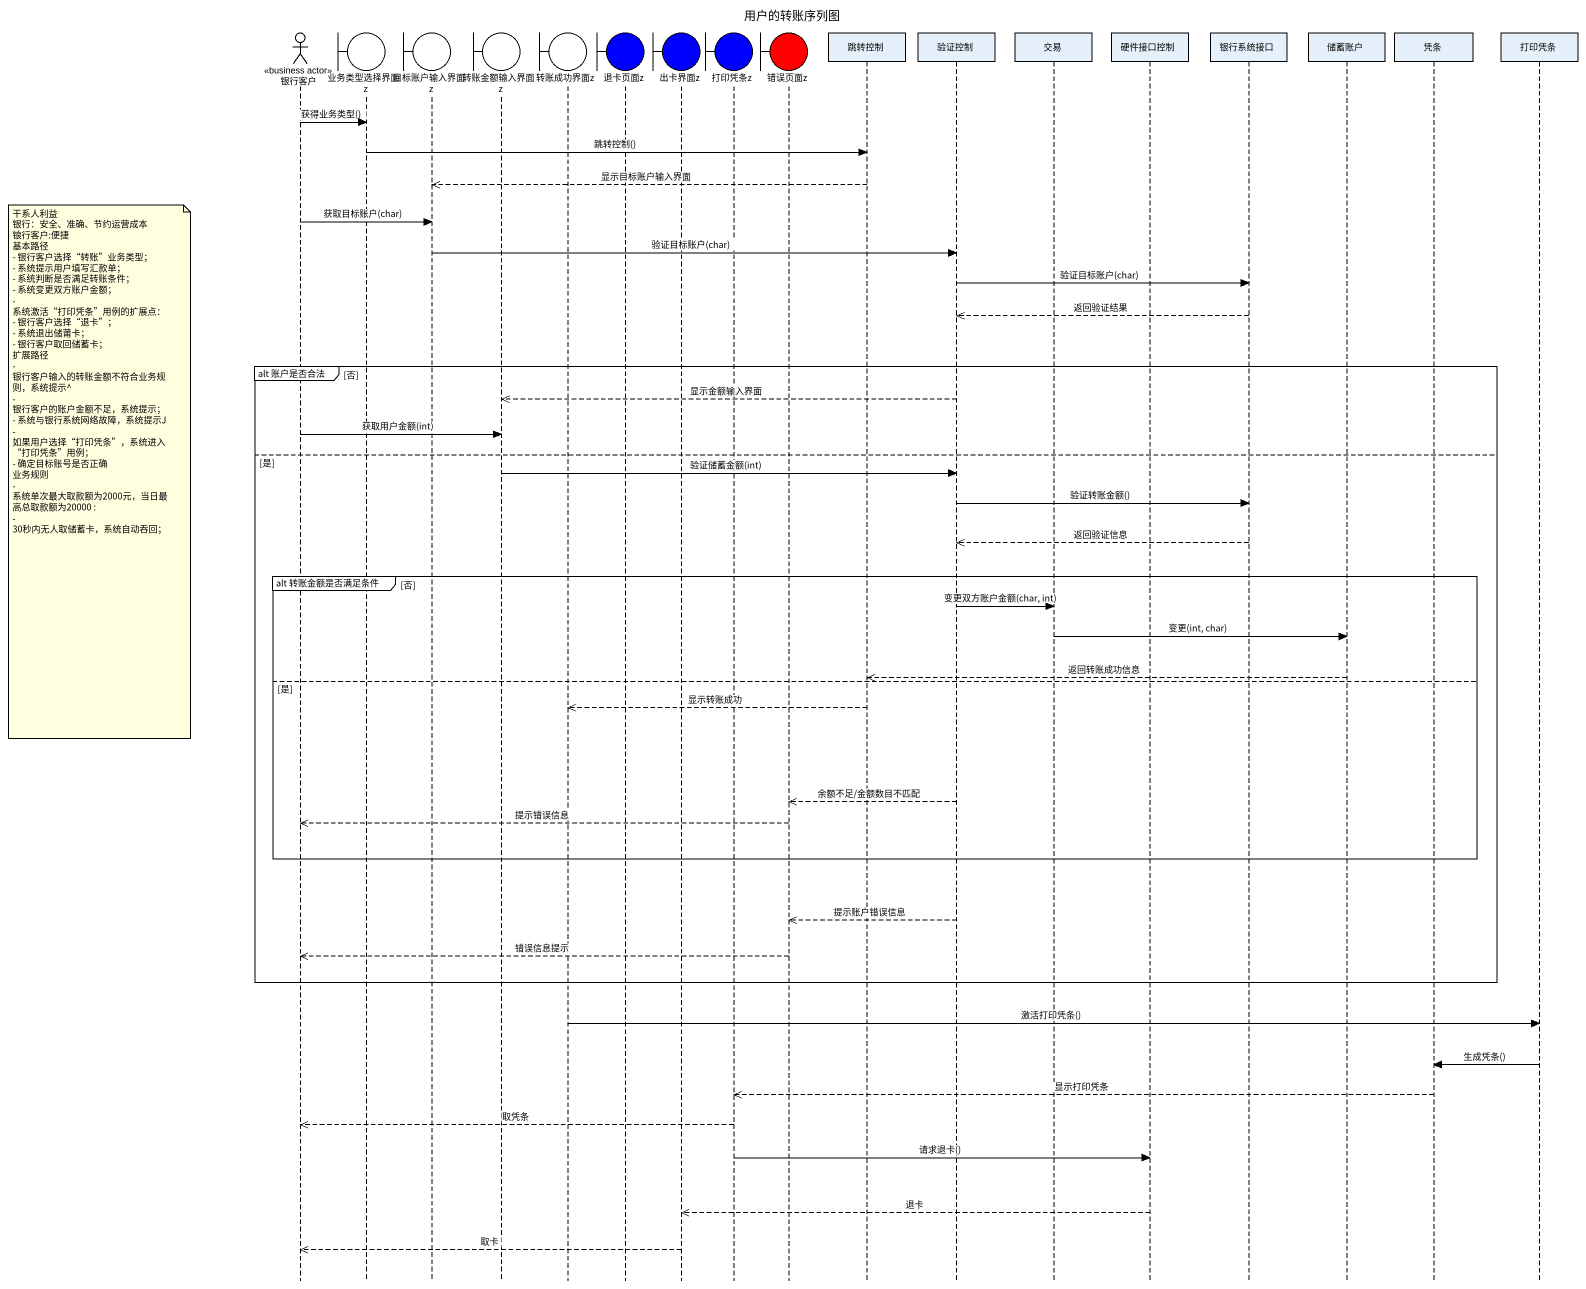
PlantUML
@startuml
title 用户的转账序列图
hide footbox
actor 银行客户 <<business actor>>
boundary 业务类型选择界面z
boundary 目标账户输入界面z
boundary 转账金额输入界面z
boundary 转账成功界面z
boundary 退卡页面z #0000FF
boundary 出卡界面z #0000FF
boundary 打印凭条z #0000FF
boundary 错误页面z #FF0000
participant 跳转控制
participant 验证控制
participant 交易
participant 硬件接口控制
participant 银行系统接口
participant 储蓄账户
participant 凭条
participant 打印凭条

银行客户 -> 业务类型选择界面z : 获得业务类型()
业务类型选择界面z -> 跳转控制 : 跳转控制()
跳转控制 -->> 目标账户输入界面z : 显示目标账户输入界面
银行客户 -> 目标账户输入界面z : 获取目标账户(char)
目标账户输入界面z -> 验证控制 : 验证目标账户(char)
验证控制 -> 银行系统接口 : 验证目标账户(char)
银行系统接口 -->> 验证控制 : 返回验证结果
group alt 账户是否合法 [否]
  验证控制 -->> 转账金额输入界面z : 显示金额输入界面
  银行客户 -> 转账金额输入界面z : 获取用户金额(int)
else 是
  note left of 银行客户
    干系人利益
    银行：安全、准确、节约运营成本
    锒行客户:便捷
    基本路径
    - 银行客户选择“转账”业务类型；
    - 系统提示用户填写汇款单；
    - 系统判断是否满足转账条件；
    - 系统变更双方账户金额；
    - 系统激活“打印凭条”用例的扩展点：
    - 银行客户选择“退卡”；
    - 系统退出储莆卡；
    - 银行客户取回储蓄卡；
    扩展路径
    - 银行客户输入的转账金额不符合业务规则，系统提示^
    - 银行客户的账户金额不足，系统提示；
    - 系统与银行系统网络故障，系统提示J
    - 如果用户选择“打印凭条”，系统进入“打印凭条”用例；
    - 确定目标账号是否正确
    业务规则
    - 系统单次最大取款额为2000元，当日最高总取款额为20000 :
    - 30秒内无人取储蓄卡，系统自动吞回；
  end note
  转账金额输入界面z -> 验证控制 : 验证储蓄金额(int)
  验证控制 -> 银行系统接口 : 验证转账金额()
  银行系统接口 -->> 验证控制 : 返回验证信息
  group alt 转账金额是否满足条件 [否]
    验证控制 -> 交易 : 变更双方账户金额(char, int)
    交易 -> 储蓄账户 : 变更(int, char)
    储蓄账户 -->> 跳转控制 : 返回转账成功信息
  else 是
    跳转控制 -->> 转账成功界面z : 显示转账成功
    验证控制 -->> 错误页面z : 余额不足/金额数目不匹配
    错误页面z -->> 银行客户 : 提示错误信息
  end
  验证控制 -->> 错误页面z : 提示账户错误信息
  错误页面z -->> 银行客户 : 错误信息提示
end
转账成功界面z -> 打印凭条 : 激活打印凭条()
打印凭条 -> 凭条 : 生成凭条()
凭条 -->> 打印凭条z : 显示打印凭条
打印凭条z -->> 银行客户 : 取凭条
打印凭条z -> 硬件接口控制 : 请求退卡()
硬件接口控制 -->> 出卡界面z : 退卡
出卡界面z -->> 银行客户 : 取卡
@enduml
